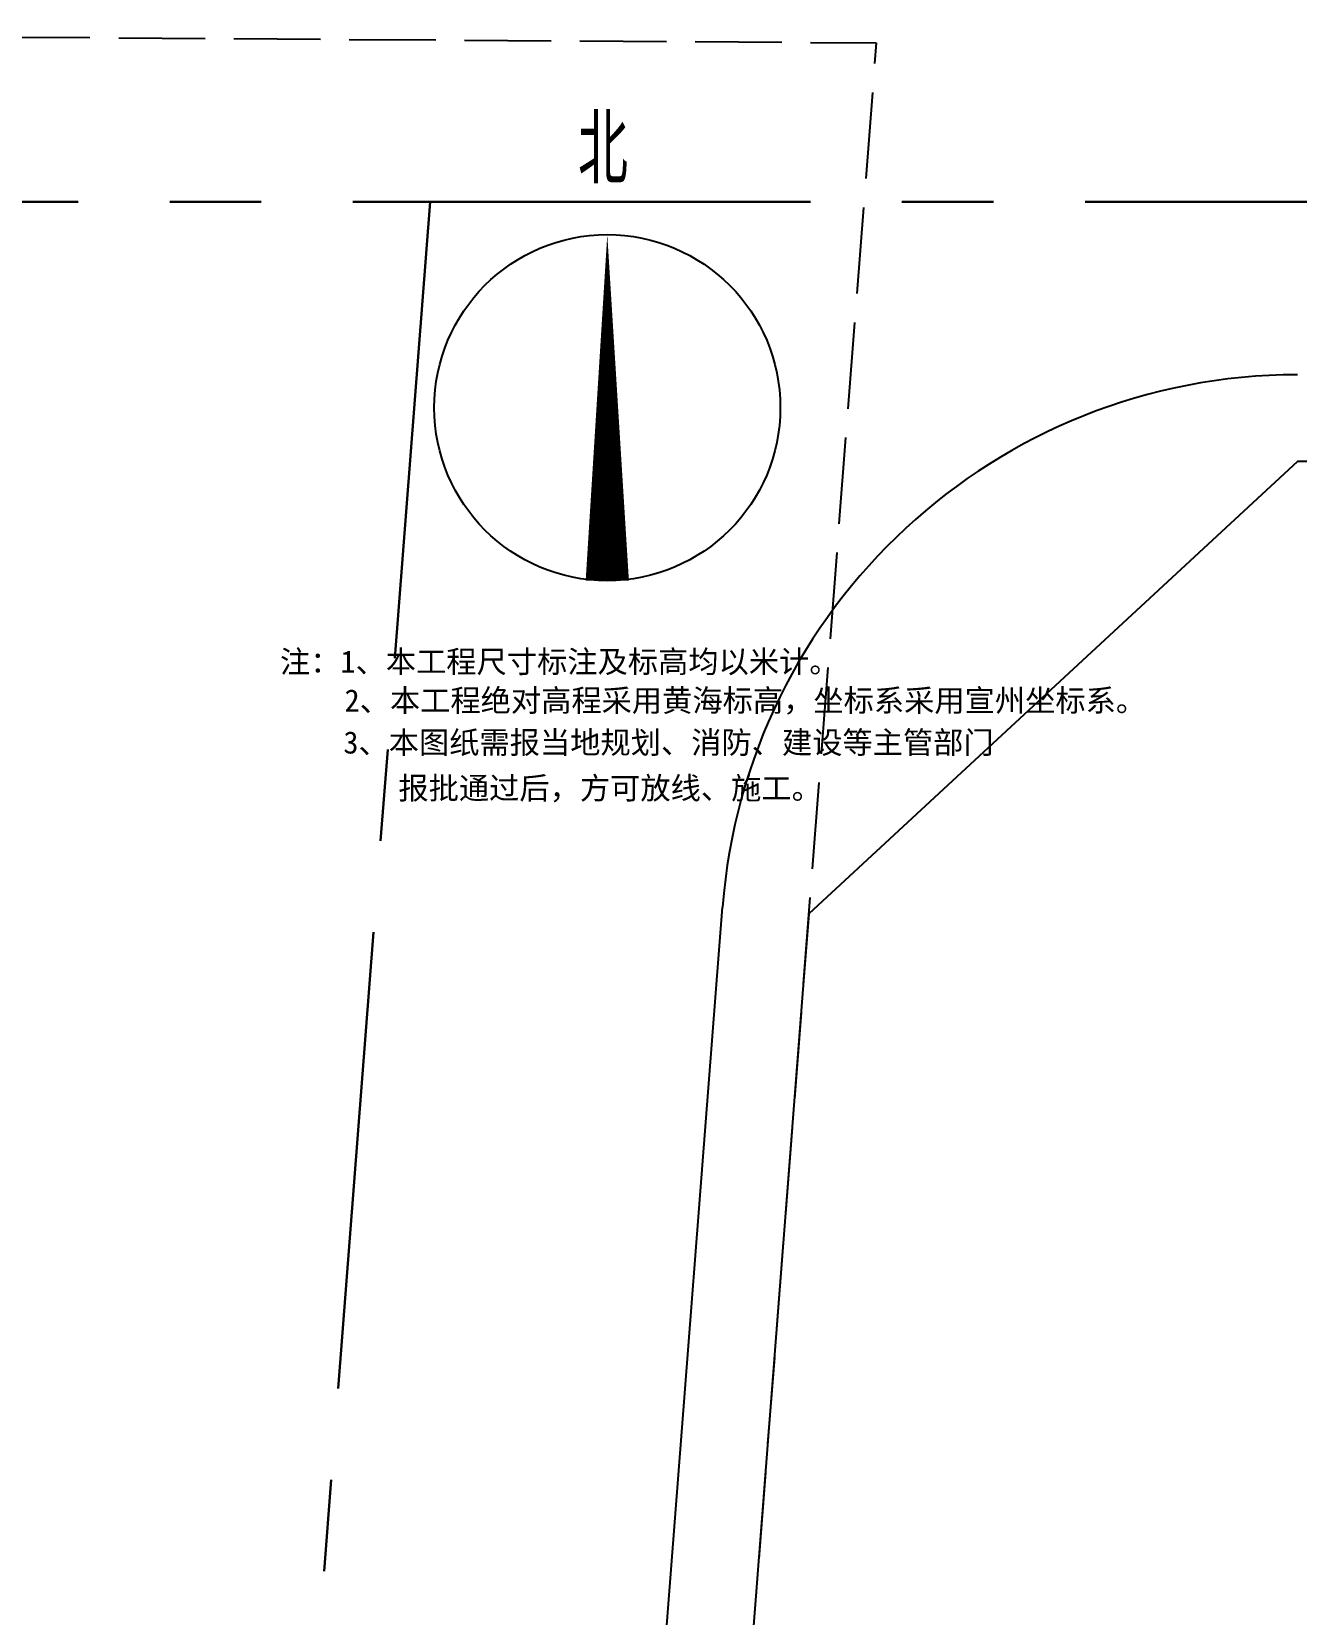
# Model space of a CAD drawing. Extents: x 504875 to 505317, y 3419043 to 3419232.
# Drawn here: x 505227.7 to 505271.6, y 3419138.3 to 3419193.2 of the extents above; entities that cross this region are included whole.
import ezdxf

# ---------------------------------------------------------------- set-up
doc = ezdxf.new("R2010")
doc.units = 0
for name, pattern in [('CENTER', [50.8, 31.75, -6.35, 6.35, -6.35]), ('DASHDOT', [25.4, 12.7, -6.35, 0, -6.35]), ('X0', [4, 3, -1])]:
    doc.linetypes.add(name, pattern=pattern)
doc.layers.get('0').update_dxf_attribs({"linetype": 'CONTINUOUS'})
for name, color, linetype in [('DIM_SYMB', 3, 'CONTINUOUS'), ('PUB_TEXT', 7, 'CONTINUOUS'), ('RD-中线', 1, 'DASHDOT'), ('道路', 150, 'CONTINUOUS')]:
    doc.layers.add(name, color=color, linetype=linetype)
doc.layers.add('PUB_TAB', color=7, linetype='CONTINUOUS', lineweight=13)
doc.styles.add('_TCH_DIM', font='SIMPLEX', dxfattribs={"bigfont": 'GBCBIG'})
doc.styles.add('STYLE-黑体', font='simhei.ttf')

msp = doc.modelspace()

# ---------------------------------------------------------------- linework, layer by layer
at = {"color": 8, "linetype": 'X0', "flags": 128}
msp.add_lwpolyline([(505198.766, 3419193.248), (505257.042, 3419192.861), (505245.746, 3419047.145)], dxfattribs=at)
at = {"layer": 'DIM_SYMB', "linetype": 'Continuous'}
msp.add_lwpolyline([(505247.714, 3419174.211, 1.5, 0, 0), (505247.714, 3419186.211, 0, 0, 0)], format="xyseb", dxfattribs=at)
msp.add_circle((505247.714, 3419180.211), 6, dxfattribs=at)
at = {"layer": 'RD-中线', "linetype": 'CENTER', "lineweight": 30, "ltscale": 0.5}
msp.add_line((505061.086, 3419187.35), (505285.594, 3419187.35), dxfattribs=at)
msp.add_lwpolyline([(505241.569, 3419187.35), (505230.7, 3419047.145)], dxfattribs=at)
at = {"layer": '道路', "linetype": 'Continuous', "ltscale": 3}
msp.add_line((505242.736, 3419047.145), (505251.71, 3419162.896), dxfattribs=at)
msp.add_lwpolyline([(505274.426, 3419178.35), (505271.65, 3419178.35), (505254.701, 3419162.664), (505254.486, 3419159.896, 0.391731)], format="xyb", dxfattribs=at)
msp.add_lwpolyline([(505254.486, 3419159.896), (505245.745, 3419047.145)], dxfattribs=at)
msp.add_arc((505271.65, 3419161.35), 20, 90, 175.5672, dxfattribs=at)

# ---------------------------------------------------------------- texts
at = {"layer": 'PUB_TAB', "color": 6, "lineweight": -3, "style": 'STYLE-黑体', "width": 1.000119}
for s, p in [('注：1、本工程尺寸标注及标高均以米计。', (505236.361, 3419171.021, 6.922)), ('2、本工程绝对高程采用黄海标高，坐标系采用宣州坐标系。', (505238.601, 3419169.675, 6.922)), ('3、本图纸需报当地规划、消防、建设等主管部门', (505238.56, 3419168.218, 6.922)), ('报批通过后，方可放线、施工。', (505240.467, 3419166.636, 6.922))]:
    msp.add_text(s, height=0.76914, dxfattribs=at).set_placement(p)
at = {"layer": 'PUB_TEXT', "linetype": 'Continuous', "style": '_TCH_DIM'}
msp.add_text('北', height=2.411, dxfattribs=at).set_placement((505246.695, 3419187.959, 44))

doc.saveas('drawing.dxf')
